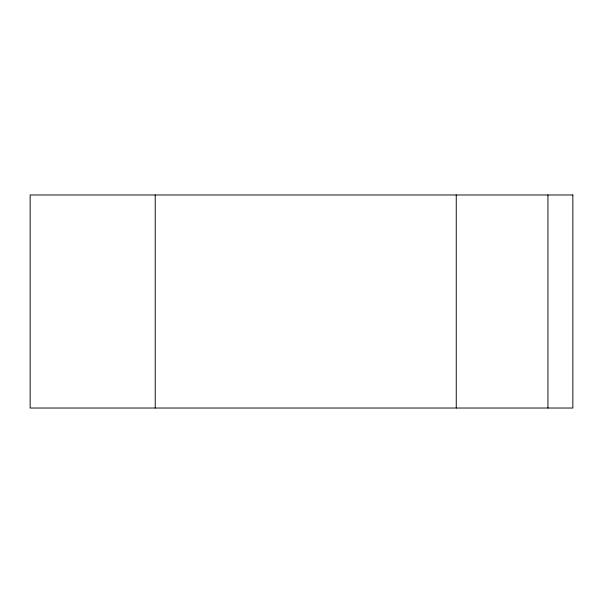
<?xml version="1.0" encoding="UTF-8"?>
<svg xmlns="http://www.w3.org/2000/svg" width="603" height="603" viewBox="0 0 603 603"><rect width="100%" height="100%" fill="white"/><g stroke="black" fill="none" stroke-linecap="round" stroke-linejoin="round"><path stroke-width="0.9" d="M547.939 194.973L547.939 408.027M456.252 194.973L456.252 408.027M155.227 194.973L155.227 408.027M572.85 194.973L30.15 194.973L30.15 408.027L572.85 408.027L572.85 194.973"/></g></svg>
